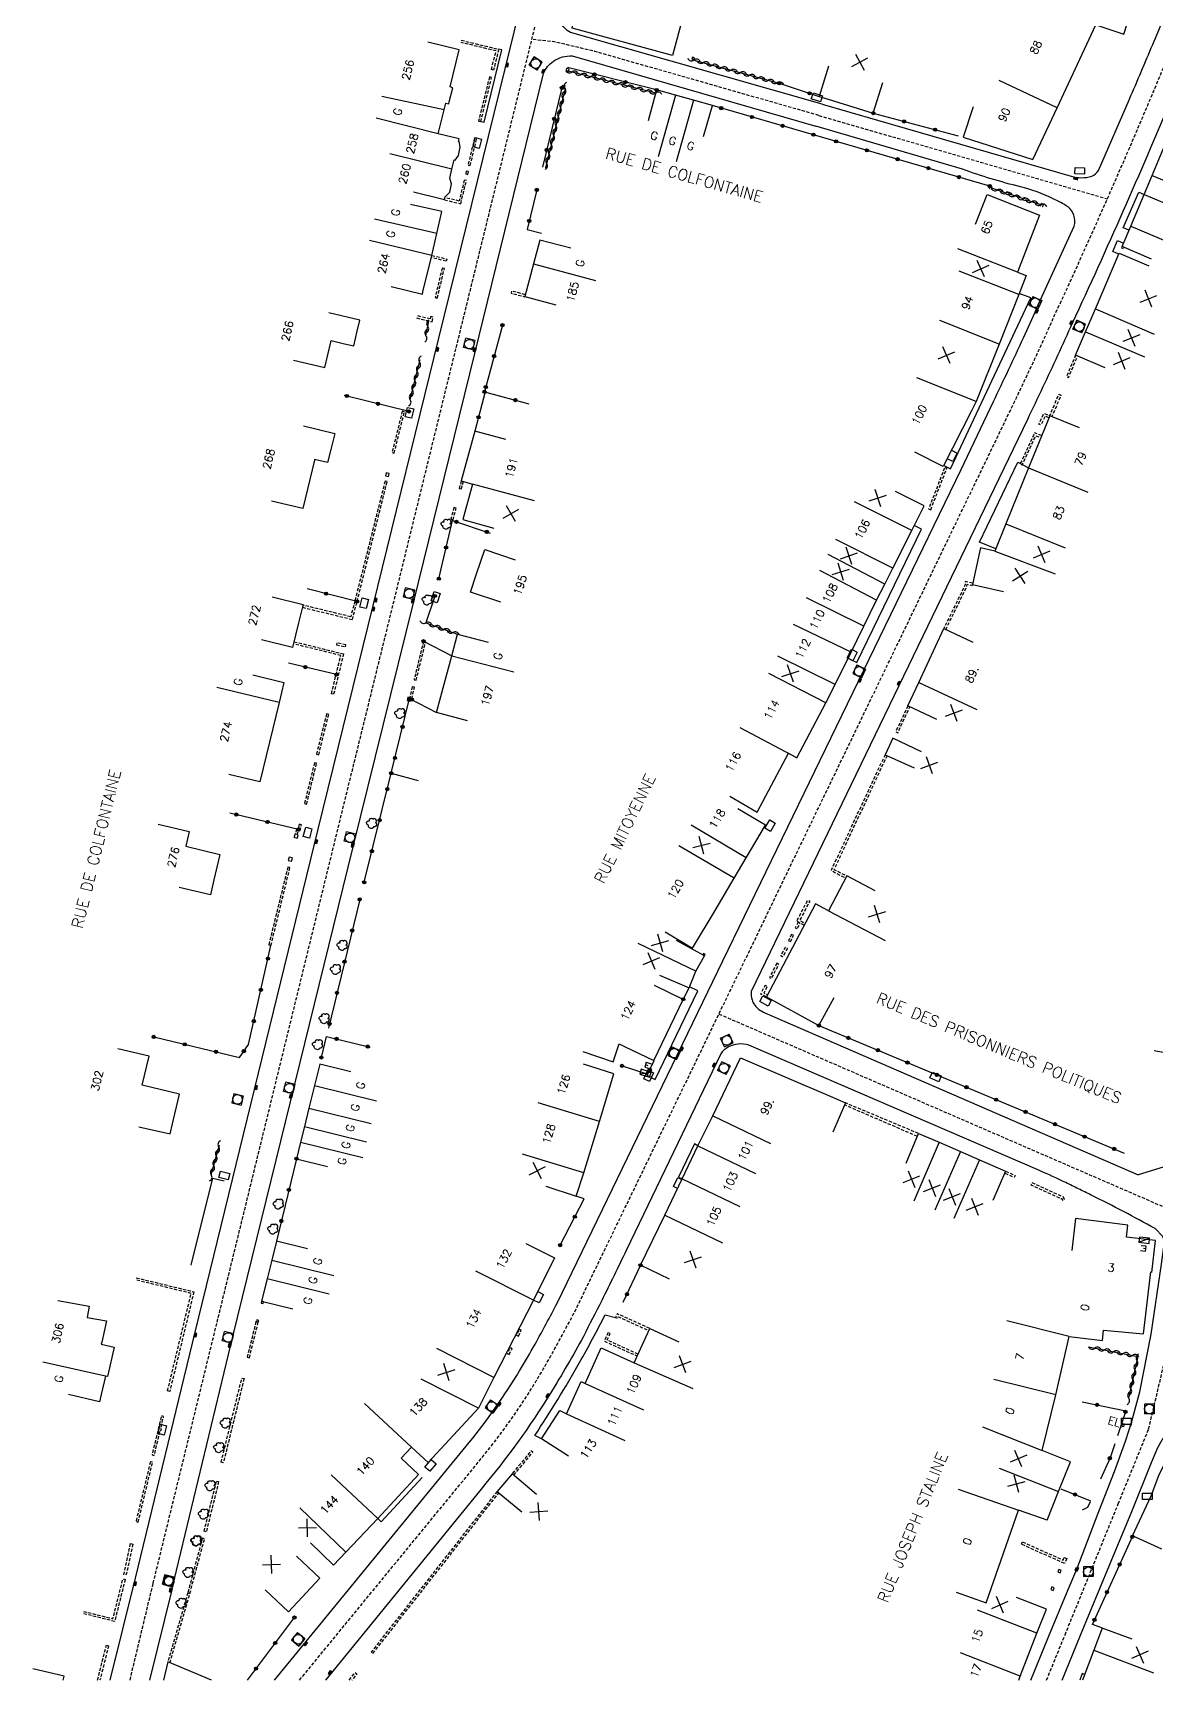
# Model space of a CAD drawing. Header units: millimetres. Extents: x 114000 to 119599, y 120000 to 124063.
# Drawn here: x 114082.9 to 114258.4, y 120000 to 120257.3 of the extents above; entities that cross this region are included whole.
import ezdxf
from ezdxf.enums import TextEntityAlignment as Align

# ---------------------------------------------------------------- set-up
doc = ezdxf.new("R2010")
doc.units = ezdxf.units.MM
doc.linetypes.add('DASHED', pattern=[0.75, 0.5, -0.25])
doc.layers.get('0').update_dxf_attribs({"linetype": 'CONTINUOUS'})
for name, color, linetype in [('W0001', 6, 'DASHED'), ('W0008', 7, 'CONTINUOUS'), ('W0100', 7, 'CONTINUOUS'), ('W0105', 7, 'CONTINUOUS'), ('W0112', 1, 'DASHED'), ('W0300', 7, 'CONTINUOUS'), ('W0310', 3, 'CONTINUOUS'), ('W0322', 7, 'CONTINUOUS'), ('W0330', 7, 'CONTINUOUS'), ('W0400', 7, 'CONTINUOUS'), ('W0420', 7, 'CONTINUOUS'), ('W0430', 7, 'CONTINUOUS'), ('W0984', 7, 'CONTINUOUS'), ('W0989', 7, 'CONTINUOUS'), ('W0991', 7, 'CONTINUOUS'), ('W1102', 7, 'CONTINUOUS'), ('W1471', 7, 'CONTINUOUS')]:
    doc.layers.add(name, color=color, linetype=linetype)
doc.styles.get("Standard").update_dxf_attribs({"font": 'romans.shx', "width": 0.85})

# ---------------------------------------------------------------- blocks, each defined once
blk = doc.blocks.new('t991o')
at = {"color": 0, "linetype": 'Continuous'}
for p, q in [((-1, 1), (1, -1)), ((-1, -1), (1, 1))]:
    blk.add_line(p, q, dxfattribs=at)
blk = doc.blocks.new('T400')
for p, q in [((-0.15, 0.3), (0.15, 0.3)), ((-0.15, -0.25), (-0.15, 0.3)), ((-0.15, 0.15), (0.15, 0.15)), ((-0.15, 0), (0.15, 0)), ((0.15, 0.3), (0.15, -0.25)), ((-0.15, -0.15), (0.15, -0.15)), ((-0.15, -0.25), (-0.15, -0.3)), ((-0.15, -0.3), (0.15, -0.3)), ((0.15, -0.3), (0.15, -0.25))]:
    blk.add_line(p, q)
blk = doc.blocks.new('T1471')
at = {"color": 0, "linetype": 'Continuous', "flags": 128}
blk.add_lwpolyline([(-0.75, -0.5), (-0.75, 0.5), (0.75, 0.5), (0.75, -0.5), (-0.75, -0.5)], dxfattribs=at)
blk = doc.blocks.new('T420')
for p, q in [((0.75, 0.75), (-0.75, 0.75)), ((-0.75, 0.75), (-0.75, -0.75)), ((0.75, 0.75), (0.75, -0.75)), ((0.75, -0.75), (-0.75, -0.75))]:
    blk.add_line(p, q)
blk.add_ellipse((0, 0), major_axis=(-0.53, 0.53), ratio=1, start_param=3.926991, end_param=10.210176)
blk = doc.blocks.new('t322o')
at = {"color": 0, "linetype": 'Continuous'}
for radius in [0.25, 0.15]:
    blk.add_circle((0, 0), radius, dxfattribs=at)
blk = doc.blocks.new('t310o')
at = {"color": 0, "linetype": 'Continuous'}
for centre, start, end in [((-0.5, 0.38), 216.8699, 323.1304), ((0.5, -0.37), 36.8699, 143.1303)]:
    blk.add_arc(centre, 0.625, start, end, dxfattribs=at)
blk = doc.blocks.new('T300')
for p, q in [((-0.8, 0.51), (-0.86, 0.34)), ((-0.86, 0.34), (-0.86, 0.17)), ((-0.86, 0.17), (-0.74, 0.06)), ((-0.69, 0.63), (-0.8, 0.51)), ((-0.8, -0.06), (-0.74, 0.06)), ((-0.74, 0.06), (-0.69, 0.11)), ((-0.57, 0.69), (-0.69, 0.63)), ((-0.46, 0.69), (-0.57, 0.69)), ((-0.29, 0.63), (-0.46, 0.69)), ((-0.29, 0.63), (-0.17, 0.74)), ((-0.23, 0.57), (-0.29, 0.63)), ((-0.17, 0.74), (-0.06, 0.8)), ((-0.06, 0.8), (0.06, 0.8)), ((0.06, 0.8), (0.23, 0.74)), ((0.23, 0.74), (0.34, 0.63)), ((0.34, 0.63), (0.4, 0.51)), ((0.46, 0.46), (0.34, 0.46)), ((0.4, 0.51), (0.4, 0.46)), ((0.57, 0.4), (0.46, 0.46)), ((0.57, 0.4), (0.69, 0.29)), ((0.69, 0.29), (0.74, 0.17)), ((0.74, 0.06), (0.69, -0.17)), ((0.74, 0.17), (0.74, 0.06)), ((-0.8, -0.17), (-0.8, -0.06)), ((-0.8, -0.23), (-0.8, -0.17)), ((-0.74, -0.34), (-0.8, -0.23)), ((-0.69, -0.4), (-0.74, -0.34)), ((-0.51, -0.46), (-0.69, -0.4)), ((-0.4, -0.46), (-0.51, -0.46)), ((-0.4, -0.46), (-0.34, -0.46)), ((-0.34, -0.46), (-0.34, -0.4)), ((-0.34, -0.51), (-0.34, -0.46)), ((-0.29, -0.63), (-0.34, -0.51)), ((-0.17, -0.74), (-0.29, -0.63)), ((-0.06, -0.8), (-0.17, -0.74)), ((0.06, -0.8), (-0.06, -0.8)), ((0.17, -0.74), (0.06, -0.8)), ((0.23, -0.69), (0.17, -0.74)), ((0.29, -0.46), (0.23, -0.46)), ((0.29, -0.63), (0.23, -0.69)), ((0.46, -0.4), (0.29, -0.46)), ((0.34, -0.51), (0.29, -0.63)), ((0.34, -0.51), (0.34, -0.46)), ((0.57, -0.34), (0.46, -0.4)), ((0.63, -0.29), (0.57, -0.34)), ((0.69, -0.17), (0.63, -0.29))]:
    blk.add_line(p, q)
blk = doc.blocks.new('T430')
at = {"flags": 128}
for points in [[(0.8, 0.8), (-0.8, 0.8)], [(-0.8, 0.8), (-0.8, 0)], [(0.8, 0.8), (-0.8, 0)], [(-0.8, 0), (0.8, 0)], [(-0.4, 2.1), (0.4, 2.1)], [(-0.4, 2.1), (-0.4, 1.3)], [(-0.4, 1.7), (0, 1.7)], [(-0.4, 1.3), (0.4, 1.3)], [(0.8, 0), (0.8, 0.8)]]:
    blk.add_lwpolyline(points, dxfattribs=at)
blk = doc.blocks.new('t330o')
at = {"color": 0, "linetype": 'Continuous'}
for p, q in [((0.25, -0.25), (-0.25, 0.25)), ((-0.25, -0.25), (0.25, 0.25)), ((-0.25, 0.25), (-0.25, -0.25)), ((0.25, 0.25), (-0.25, 0.25)), ((0.25, -0.25), (0.25, 0.25)), ((-0.25, -0.25), (0.25, -0.25)), ((-0.25, -0.25), (-0.25, -0.25))]:
    blk.add_line(p, q, dxfattribs=at)

msp = doc.modelspace()

# ---------------------------------------------------------------- linework, layer by layer
at = {"layer": 'W0001', "flags": 128}
for points in [[(114101.74, 120015.13), (114111.17, 120053.63), (114130.42, 120132.21), (114139.01, 120167.13), (114149.27, 120208.87), (114159.6, 120250.94), (114171.74, 120300.43), (114182.41, 120343.81), (114192.25, 120383.05), (114201.18, 120417.26), (114224.12, 120503.61), (114225.71, 120509.69, 0.042607), (114229.08, 120529.3, 0.02947), (114229.68, 120552.16), (114229.37, 120570.04)], [(114124.61, 120000), (114153.49, 120035.19, 0.032311), (114161.59, 120046.71, 0.011331), (114164.06, 120050.99, 0.003417), (114167.59, 120057.5), (114193.07, 120110.09), (114235.62, 120198.21, 0.002687), (114237.99, 120203.16, 0.005396), (114242.59, 120213.17, 0.009452), (114258.07, 120248.19, 0.005968), (114269.54, 120276.43, 0.003915), (114276.69, 120295.1), (114297.83, 120351.27)]]:
    msp.add_lwpolyline(points, format="xyb", dxfattribs=at)
for points in [[(114205.75, 120244.37), (114170.74, 120254.37), (114164.38, 120255.88), (114160.9, 120256.23)], [(114190.14, 120104.03), (114262.86, 120072.51)], [(114098.11, 120000), (114101.74, 120015.13)]]:
    msp.add_lwpolyline(points, dxfattribs=at)
at = {"layer": 'W0001'}
for points in [[(114205.75, 120244.37), (114250.83, 120231.36)], [(114241.33, 120000), (114244.21, 120007.06), (114252.54, 120027.55), (114257.28, 120039.2), (114260.52, 120052.93)]]:
    msp.add_lwpolyline(points, dxfattribs=at)
at = {"layer": 'W0008', "flags": 128}
for points in [[(114098.95, 120015.92), (114108.28, 120054.34), (114127.53, 120132.92), (114136.12, 120167.84), (114146.39, 120209.58), (114156.71, 120251.65), (114168.85, 120301.13), (114179.53, 120344.52), (114189.38, 120383.79), (114198.31, 120418.01), (114222.73, 120510, 0.019963), (114224.51, 120518.96, 0.024391), (114225.7, 120530.04, 0.00887), (114226.07, 120539.11), (114225.6, 120570.47)], [(114206.24, 120246.11), (114166.93, 120257.34, -0.179553), (114165.36, 120259.03, -0.174412), (114165.25, 120261.27), (114174.39, 120298.38), (114184.07, 120337.97), (114194.55, 120379.79), (114203.9, 120415.71), (114214.88, 120456.83), (114229.49, 120511.65, 0.024806), (114231.69, 120521.64, 0.015926), (114232.96, 120530.98, 0.022128), (114233.73, 120544.05), (114233.39, 120569.38)], [(114300.71, 120350.38), (114279.51, 120294.04, -0.003915), (114272.34, 120275.33, -0.005968), (114260.85, 120247.02, -0.009447), (114245.34, 120211.92, -0.005385), (114240.71, 120201.87, -0.002685), (114238.33, 120196.9), (114195.19, 120107.56, 0.115827), (114195.31, 120106.23, 0.160032), (114196.39, 120104.75, 0.039205), (114197.31, 120104.2), (114255.66, 120078.92)], [(114104.69, 120014.3), (114114.19, 120053.65), (114132.93, 120129.91), (114142.4, 120168.24), (114151.98, 120207.21), (114162.71, 120250.95, -0.137464), (114164.26, 120252.85, -0.172838), (114167.21, 120253.66), (114205.28, 120242.7)], [(114120.68, 120000), (114151.13, 120037.11, 0.032276), (114158.99, 120048.29, 0.011331), (114161.4, 120052.45, 0.00339), (114164.88, 120058.88), (114190.74, 120112.31), (114227.96, 120189.05), (114233.04, 120199.71, 0.004629), (114237.7, 120209.63, 0.002123), (114239.78, 120214.2), (114245.65, 120227.06, 0.15), (114245.57, 120228.81, 0.133977), (114244.68, 120230.11, 0.024603), (114242.36, 120231.36, 0.051097), (114237.23, 120233.22, -0.025688), (114228.2, 120235.97), (114205.28, 120242.7)], [(114258.29, 120070.52, 0.010479), (114248.31, 120075.74, 0.002082), (114246.31, 120076.73, 0.00437), (114244.34, 120077.69, 0.009098), (114240.2, 120079.58), (114194.82, 120099.16, 0.104207), (114193.14, 120099.34, 0.097836), (114191.62, 120098.88, 0.118487), (114190.41, 120097.81), (114175.64, 120067.1, -0.004834), (114171.81, 120059.28, -0.0035), (114168.95, 120053.67, -0.012946), (114163.81, 120044.79, -0.035919), (114152.99, 120029.84), (114128.65, 120000)], [(114162.41, 120037.66), (114161.36, 120038.18, 0.017582), (114168.34, 120049.58, 0.011163), (114172.35, 120057.06), (114173.97, 120056.63)]]:
    msp.add_lwpolyline(points, format="xyb", dxfattribs=at)
at = {"layer": 'W0008'}
msp.add_lwpolyline([(114245.18, 120234.89, 0.158015), (114248.38, 120234.9, 0.20159), (114249.42, 120235.79), (114254.29, 120246.94, 0.00299), (114257.91, 120255.46, 0.0028), (114261.21, 120263.47, 0.001686), (114267.19, 120278.6, 0.000753), (114269.83, 120285.37), (114294.98, 120352.16)], format="xyb", dxfattribs=at)
at = {"layer": 'W0008', "flags": 128}
for points in [[(114152.92, 120243.41), (114153.45, 120243.32), (114156.21, 120254.63), (114155.73, 120254.71)], [(114254.23, 120226.44), (114253.31, 120226.84), (114255.72, 120232.4), (114256.6, 120232.04)], [(114252.63, 120222.73), (114251.68, 120223.14), (114252.42, 120224.82), (114253.35, 120224.42)], [(114225.27, 120189.7), (114226.34, 120189.16), (114238.85, 120215.89), (114237.07, 120216.58)], [(114233.38, 120176.71), (114230.84, 120177.75), (114236.83, 120190.23), (114238.5, 120189.33)], [(114210.31, 120159.59), (114211.68, 120158.91), (114221.76, 120179.78), (114220.66, 120180.33)], [(114179.95, 120096.73), (114178.86, 120094.46), (114180.19, 120093.82), (114186.83, 120107.64), (114185.52, 120108.28)], [(114186.84, 120083.45), (114186.3, 120083.73), (114183.83, 120078.56), (114184.37, 120078.3)], [(114107.66, 120064.78), (114111.07, 120078.38), (114112.81, 120077.97)], [(114183.65, 120076.77), (114183.02, 120077.08), (114183.7, 120078.48), (114184.32, 120078.18)], [(114143.78, 120031.62), (114137.36, 120024.7), (114136.81, 120025.21)], [(114095.03, 120000), (114098.95, 120015.92)]]:
    msp.add_lwpolyline(points, dxfattribs=at)
at = {"layer": 'W0008'}
for points in [[(114206.24, 120246.11), (114245.18, 120234.89)], [(114271.99, 120109.03), (114268.37, 120093.76), (114267.9, 120091.85), (114266.82, 120087.92), (114265.25, 120084.57), (114264.26, 120083.14), (114261.58, 120080.71), (114255.66, 120078.92)], [(114238.85, 120000), (114241.63, 120006.76), (114244.69, 120014.13), (114246.05, 120017.32), (114249.38, 120026.06), (114251.93, 120032.56), (114253.65, 120037.31), (114254.58, 120040.25), (114254.45, 120039.66), (114255.89, 120045.04), (114257.67, 120054.05), (114259.31, 120064.95), (114259.68, 120068.06), (114259.66, 120068.86), (114259.5, 120069.28), (114258.29, 120070.52)], [(114243.76, 120000), (114246.65, 120007.02), (114251.16, 120017.97), (114254.64, 120026.34), (114257.74, 120033.96), (114258.73, 120036.32), (114259.41, 120037.51), (114259.99, 120038.24), (114260.67, 120038.62), (114261.74, 120038.7), (114263.18, 120038.32), (114291.13, 120028.67), (114306.96, 120023.27), (114328.18, 120015.95), (114337.19, 120012.87)], [(114104.69, 120014.3), (114101.18, 120000)]]:
    msp.add_lwpolyline(points, dxfattribs=at)
at = {"layer": 'W0100'}
for p, q in [((114253.14, 120039.66), (114253.25, 120040.07)), ((114253.25, 120040.07), (114253.5, 120040)), ((114241.44, 120024.98), (114243.21, 120029.43)), ((114231.9, 120012.07), (114236.93, 120026.54)), ((114241.44, 120024.98), (114236.93, 120026.54)), ((114227.18, 120013.71), (114231.9, 120012.07))]:
    msp.add_line(p, q, dxfattribs=at)
at = {"layer": 'W0100', "flags": 128}
for points in [[(114229.85, 120245.73), (114228.31, 120240.97), (114239.16, 120237.47), (114242.97, 120245.56), (114249.05, 120258.52), (114253.39, 120257.09), (114254.91, 120261.76), (114256.51, 120266.21), (114258.04, 120265.59), (114259.23, 120268.29), (114261.16, 120272.97), (114262.58, 120276.52), (114264.76, 120282.02), (114259.46, 120283.63)], [(114184.2, 120258.58), (114182.88, 120253.75), (114167.18, 120258.01), (114168.41, 120262.96), (114169.31, 120266.57), (114174.16, 120265.36)], [(114142.42, 120232.43), (114147.27, 120231.24), (114147.36, 120231.72), (114147.41, 120231.71), (114148.08, 120232.4), (114148.35, 120233.67), (114148.3, 120233.86), (114148.11, 120234.58), (114148.07, 120234.6), (114148.41, 120235.98), (114148.74, 120237.42), (114148.92, 120237.38), (114149.44, 120238.13), (114149.72, 120239.4), (114149.55, 120240.29), (114149.44, 120240.32), (114149.53, 120240.73), (114146.28, 120241.49), (114147.22, 120245.25), (114147.44, 120246.29), (114147.91, 120246.19), (114147.98, 120246.48), (114148.54, 120248.71), (114148.12, 120248.82), (114149.52, 120254.63), (114144.66, 120255.8)], [(114207.27, 120252.09), (114205.82, 120247.32), (114206.52, 120247.1)], [(114206.52, 120247.1), (114214.25, 120244.73), (114215.72, 120249.51)], [(114187.74, 120241.11), (114189.11, 120245.92), (114186.16, 120246.76), (114183.35, 120247.55), (114180.38, 120248.35), (114179.07, 120243.53)], [(114257.71, 120221.92), (114253.13, 120223.91), (114254.51, 120227.09), (114256.58, 120232.01), (114257.82, 120234.99), (114259.11, 120238.12), (114260.52, 120241.47), (114261.53, 120243.9), (114262.58, 120246.43), (114267.19, 120244.52)], [(114230.22, 120227.38), (114232.05, 120232.03), (114240.24, 120228.82), (114236.77, 120219.92), (114238.15, 120219.38), (114237, 120216.41), (114233.94, 120208.67), (114230.32, 120199.67), (114229.6, 120198.25), (114225.19, 120189.54), (114220.73, 120191.8)], [(114138.94, 120217.65), (114143.8, 120216.48), (114143.88, 120216.85), (114145.25, 120222.52), (114146.06, 120225.96), (114146.83, 120229.35), (114141.95, 120230.46)], [(114166.98, 120223.65), (114162.14, 120224.91), (114161.18, 120221.2), (114159.82, 120216.1), (114164.65, 120214.8)], [(114250.46, 120204.98), (114245.86, 120206.95), (114247.42, 120210.59), (114248.95, 120214.16), (114252.69, 120222.87), (114257.29, 120220.9)], [(114123.68, 120206.15), (114128.55, 120205.01), (114129.48, 120208.95), (114129.5, 120209.07), (114129.54, 120209.21), (114131.64, 120208.71), (114131.65, 120208.71), (114133.08, 120208.37), (114133.63, 120210.7), (114134.03, 120212.38), (114129.16, 120213.53)], [(114246.46, 120195.58), (114241.83, 120197.48), (114238.49, 120189.31), (114234.97, 120180.61), (114233.22, 120176.31), (114231.01, 120176.85), (114230.86, 120176.15), (114229.73, 120171.12), (114234.61, 120170.03)], [(114125.24, 120195.89), (114130.1, 120194.71), (114129.48, 120192.22), (114128.98, 120190.18), (114126.96, 120190.65), (114126.93, 120190.55), (114125.1, 120182.97), (114120.24, 120184.15)], [(114156.82, 120193.76), (114152, 120195.08), (114149.87, 120187.29), (114151.64, 120186.81), (114150.12, 120181.25), (114154.95, 120179.93)], [(114191.83, 120138.07), (114196.1, 120135.54), (114200.99, 120144.76), (114202.3, 120144.06), (114206.85, 120152.62), (114208.27, 120155.47), (114210.78, 120160.53), (114212.75, 120164.6), (114214.75, 120168.65), (114216.08, 120171.18), (114217.33, 120173.67), (114220.26, 120179.54), (114222.2, 120183.41), (114217.73, 120185.65)], [(114156.07, 120168.36), (114151.32, 120169.93), (114152.27, 120172.78), (114153.53, 120176.57), (114158.27, 120174.99)], [(114120.32, 120169.21), (114125.17, 120167.98), (114125.08, 120167.65), (114124.46, 120165.11), (114123.52, 120161.29), (114118.67, 120162.48)], [(114224.19, 120150.05), (114219.65, 120152.16), (114221.35, 120155.8), (114225.25, 120164.22), (114229.79, 120162.12)], [(114150.82, 120149.8), (114145.99, 120151.1), (114148.39, 120159.97), (114149.26, 120163.37), (114154.1, 120162.13)], [(114117.31, 120157), (114122.17, 120155.83), (114121.41, 120152.7), (114118.42, 120140.28), (114113.56, 120141.45)], [(114221.81, 120144.99), (114217.28, 120147.09), (114216.09, 120144.53), (114220.64, 120142.47)], [(114181.72, 120116.86), (114186.02, 120114.31), (114189.52, 120120.2), (114192.49, 120125.23), (114194.39, 120128.43), (114197.39, 120133.53), (114193.08, 120136.07)], [(114102.49, 120133.67), (114107.35, 120132.51), (114106.81, 120130.23), (114112.17, 120128.93), (114111.23, 120124.99), (114110.67, 120122.62), (114105.8, 120123.77)], [(114214.53, 120123.27), (114210.11, 120125.6), (114207.25, 120120.17), (114205.23, 120121.23), (114197.57, 120106.7), (114205.74, 120102.22), (114208.15, 120106.61)], [(114180.85, 120110.08), (114185.46, 120108.14), (114186.53, 120110.7), (114187.86, 120113.13), (114183.48, 120115.53)], [(114168.89, 120098.19), (114173.61, 120096.56), (114174.57, 120099.35), (114175.46, 120098.92), (114179.97, 120096.77), (114184.57, 120106.32), (114180.07, 120108.49)], [(114099.49, 120086.43), (114104.36, 120085.29), (114105.1, 120088.43), (114105.84, 120091.51), (114100.01, 120092.9), (114101.09, 120097.43), (114096.23, 120098.6)], [(114182.4, 120062.61), (114177.89, 120064.78), (114181.66, 120072.61), (114184.38, 120078.3), (114186.84, 120083.45), (114189.18, 120088.15), (114193.52, 120097.17), (114207.53, 120091.18), (114209.91, 120090.14), (114207.92, 120085.56)], [(114132.63, 120095.02), (114127.77, 120096.22), (114126.94, 120092.86), (114126.06, 120089.33), (114125.36, 120086.45), (114124.76, 120084), (114124.12, 120081.43), (114128.98, 120080.23)], [(114163.06, 120077.15), (114167.81, 120075.59), (114169.01, 120079.23), (114171.47, 120087.25), (114173.73, 120094.71), (114168.95, 120096.17)], [(114219.38, 120080.75), (114221.33, 120085.36), (114224.57, 120083.99), (114227.86, 120082.56), (114230.87, 120081.23), (114234.93, 120079.46), (114232.93, 120074.88)], [(114257.77, 120063.68), (114258.33, 120068.65), (114253.82, 120069.15), (114254.03, 120071.05), (114245.86, 120072.07), (114245.25, 120067.1)], [(114125.85, 120067.37), (114121, 120068.57), (114120.26, 120065.58), (114119.54, 120062.67), (114118.68, 120059.16), (114123.53, 120057.96)], [(114159.96, 120068.17), (114164.43, 120065.93), (114161.15, 120059.35), (114154.98, 120047.23), (114152.55, 120042.45), (114144.68, 120033.99), (114142.1, 120036.4), (114140.47, 120034.65), (114143.21, 120032.09), (114136.81, 120025.21), (114131.86, 120019.95), (114129.93, 120017.95), (114126.32, 120021.41)], [(114086.83, 120059.27), (114091.75, 120058.38), (114091.43, 120056.64), (114094.44, 120056.09), (114093.71, 120052.8), (114093.63, 120052.45), (114095.65, 120052), (114094.66, 120047.62), (114094.62, 120047.41), (114094.28, 120047.49), (114093.6, 120044.58), (114093.34, 120043.48), (114088.48, 120044.62)], [(114166.61, 120034.95), (114162.41, 120037.66), (114165.25, 120042.08), (114166.34, 120041.57), (114168.61, 120046.63), (114169.23, 120046.34), (114171.74, 120051.88), (114176.87, 120049.54), (114177.61, 120051.17), (114179.32, 120054.92), (114183.87, 120052.84)], [(114161.64, 120029), (114157.82, 120032.23), (114155.49, 120029.47), (114159.31, 120026.25)], [(114124.13, 120019.33), (114127.78, 120015.91), (114122.88, 120010.66), (114119.23, 120014.08)], [(114087.67, 120000), (114087.81, 120000.62), (114082.94, 120001.74)], [(114110.86, 120000), (114104.01, 120002.83), (114103.35, 120000)]]:
    msp.add_lwpolyline(points, dxfattribs=at)
at = {"layer": 'W0100'}
for points in [[(114243.21, 120029.43), (114245.05, 120034.08), (114240.62, 120035.84), (114242.78, 120044.55), (114244.84, 120053.68), (114250.07, 120053.02), (114250.23, 120054.65), (114256.48, 120054.08), (114257.63, 120063.75)], [(114253.14, 120039.66), (114253.38, 120039.59), (114253.5, 120040)], [(114259.32, 120020.43), (114254.78, 120022.52), (114257.65, 120028.75), (114258.89, 120031.94), (114261.79, 120037.91), (114267.97, 120034.95), (114275.17, 120031.49), (114282.73, 120027.82), (114285.57, 120026.46), (114283.41, 120021.95)], [(114236.97, 120000), (114237.2, 120000.59), (114239.82, 120007.3), (114241.3, 120011.06), (114236.65, 120012.89)], [(114254.68, 120006.37), (114250, 120008.12), (114248.7, 120004.66), (114246.93, 120000)]]:
    msp.add_lwpolyline(points, dxfattribs=at)
at = {"layer": 'W0105'}
for p, q in [((114246.9, 120001), (114246.52, 120000)), ((114247.26, 120000.87), (114246.9, 120001))]:
    msp.add_line(p, q, dxfattribs=at)
msp.add_lwpolyline([(114246.93, 120026.6), (114247.78, 120027), (114248.18, 120027.88)], dxfattribs=at)
at = {"layer": 'W0112'}
for p, q in [((114244.12, 120018.21), (114237.41, 120021.21)), ((114243.62, 120017.14), (114243.25, 120017.29)), ((114243.46, 120016.77), (114243.62, 120017.14)), ((114244.47, 120018.97), (114244.12, 120018.21)), ((114242.5, 120014.39), (114242.13, 120014.55)), ((114242.35, 120014.01), (114242.5, 120014.39))]:
    msp.add_line(p, q, dxfattribs=at)
for points in [[(114149.88, 120256.12), (114155.73, 120254.71), (114154.91, 120251.46), (114154.57, 120251.54), (114155.31, 120254.45), (114149.79, 120255.78)], [(114147.26, 120231.19), (114149.79, 120230.58), (114150.68, 120234.2), (114150.34, 120234.28), (114149.54, 120231), (114147.34, 120231.53)], [(114145.25, 120222.52), (114147.6, 120221.95), (114147.52, 120221.61), (114145.17, 120222.18)], [(114142.89, 120212.75), (114145.3, 120212.16), (114145.46, 120212.89), (114145.12, 120212.97), (114145.03, 120212.59), (114142.97, 120213.09)], [(114125.06, 120167.55), (114132.86, 120165.65), (114133.59, 120168.46), (114138.3, 120187.19), (114137.96, 120187.27), (114133.25, 120168.55), (114132.6, 120166.07), (114125.14, 120167.89)], [(114149.87, 120187.29), (114149.55, 120186.12), (114149.89, 120186.03), (114150.21, 120187.2)], [(114123.74, 120162.18), (114131.47, 120160.28), (114129.93, 120153.96), (114129.59, 120154.05), (114131.05, 120160.02), (114123.66, 120161.84)], [(114124.27, 120132.06), (114124.45, 120132.87), (114124.11, 120132.94), (114123.93, 120132.14)], [(114124.41, 120132.72), (114124.66, 120132.66), (114124.89, 120133.58), (114124.55, 120133.66), (114124.35, 120132.89)], [(114099.09, 120062.83), (114108.09, 120060.65), (114104.32, 120045.08), (114103.98, 120045.17), (114107.67, 120060.39), (114099.01, 120062.49)], [(114117.88, 120055.96), (114117.79, 120055.98), (114116.42, 120050.41), (114116.76, 120050.33), (114118.13, 120055.89)], [(114097.14, 120016.43), (114098.19, 120021.33), (114098.53, 120021.25), (114097.48, 120016.34)], [(114237.41, 120021.21), (114237.58, 120021.58), (114243.92, 120018.74)], [(114243.25, 120017.29), (114243.09, 120016.92), (114243.46, 120016.77)], [(114243.92, 120018.74), (114244.1, 120019.14), (114244.47, 120018.97)], [(114242.13, 120014.55), (114241.98, 120014.17), (114242.35, 120014.01)], [(114094.42, 120005.45), (114094.76, 120005.36), (114093.41, 120000)]]:
    msp.add_lwpolyline(points, dxfattribs=at)
for points in [[(114166.31, 120251.69), (114166.2, 120251.3), (114166.6, 120251.19), (114166.71, 120251.59)], [(114185.9, 120253.12), (114186.23, 120253.03), (114186.33, 120253.36), (114185.99, 120253.46)], [(114152.92, 120243.41), (114154.62, 120250.3), (114154.28, 120250.38), (114152.58, 120243.49)], [(114165.7, 120249.07), (114165.6, 120248.68), (114165.99, 120248.58), (114166.09, 120248.98)], [(114151.27, 120236.55), (114152.29, 120240.79), (114151.95, 120240.88), (114150.93, 120236.63)], [(114150.9, 120235.16), (114151, 120235.6), (114150.66, 120235.67), (114150.56, 120235.23)], [(114146.13, 120215.85), (114147.23, 120220.45), (114146.89, 120220.53), (114145.79, 120215.93)], [(114139.39, 120191.63), (114141, 120198.1), (114140.66, 120198.18), (114139.05, 120191.71)], [(114138.5, 120187.96), (114138.61, 120188.45), (114138.12, 120188.55), (114138.01, 120188.06)], [(114148.73, 120183.13), (114148.24, 120181.31), (114148.58, 120181.22), (114149.07, 120183.03)], [(114131.84, 120161.71), (114130.45, 120162.01), (114130.38, 120161.7), (114131.77, 120161.39)], [(114143.97, 120162.25), (114142.49, 120156.23), (114142.82, 120156.15), (114144.31, 120162.17)], [(114142.21, 120155.15), (114141.79, 120153.33), (114142.13, 120153.26), (114142.55, 120155.07)], [(114127.59, 120144.51), (114129.16, 120150.81), (114128.82, 120150.9), (114127.25, 120144.6)], [(114125.71, 120136.82), (114127.27, 120143.19), (114126.93, 120143.27), (114125.37, 120136.91)], [(114124.26, 120131.5), (114124.38, 120132.03), (114123.85, 120132.16), (114123.73, 120131.63)], [(114123.36, 120127.89), (114123.49, 120128.42), (114122.96, 120128.54), (114122.84, 120128.01)], [(114120.13, 120114.73), (114123.11, 120126.91), (114122.77, 120126.99), (114119.79, 120114.82)], [(114187.86, 120113.13), (114187.97, 120113.36), (114187.73, 120113.46), (114187.64, 120113.25)], [(114118.68, 120059.16), (114118.61, 120058.87), (114118.9, 120058.8), (114118.97, 120059.09)], [(114117.94, 120056.24), (114117.88, 120055.96), (114118.16, 120055.88), (114118.23, 120056.17)], [(114112.69, 120033.93), (114112.35, 120034.02), (114115.59, 120047.16), (114115.93, 120047.08)], [(114099.05, 120024.74), (114099.39, 120024.65), (114101.63, 120034.01), (114101.29, 120034.09)], [(114110.03, 120023.15), (114109.69, 120023.23), (114111.62, 120031.08), (114111.96, 120031)], [(114109.41, 120022.15), (114107.13, 120013.61), (114107.46, 120013.51), (114109.75, 120022.05)]]:
    msp.add_lwpolyline(points, close=True, dxfattribs=at)
at = {"layer": 'W0112', "flags": 128}
for points in [[(114232.71, 120232.82), (114232.83, 120233.19), (114232.47, 120233.31), (114232.34, 120232.94)], [(114235.46, 120232.35), (114235.09, 120232.45), (114235, 120232.08), (114235.37, 120231.98)], [(114238.16, 120231.46), (114237.79, 120231.56), (114237.69, 120231.18), (114238.06, 120231.09)], [(114240.74, 120230.14), (114240.87, 120230.51), (114240.5, 120230.64), (114240.37, 120230.27)], [(114223.22, 120182.79), (114225.76, 120189.3), (114225.43, 120189.43), (114222.9, 120182.91)], [(114201.49, 120116.49), (114201, 120115.45), (114201.31, 120115.3), (114201.8, 120116.34)], [(114200.83, 120114.31), (114200.09, 120112.96), (114199.78, 120113.12), (114200.53, 120114.47)], [(114199.19, 120111.95), (114198.03, 120109.75), (114198.34, 120109.58), (114199.5, 120111.78)], [(114244.14, 120075.09), (114243.9, 120075.47), (114239.03, 120077.66), (114238.89, 120077.34), (114243.66, 120075.19), (114243.85, 120074.9)], [(114158.8, 120053.73), (114159.23, 120054.61), (114158.92, 120054.77), (114158.48, 120053.89)], [(114157.36, 120050.87), (114157.8, 120051.74), (114157.49, 120051.9), (114157.04, 120051.03)], [(114102.84, 120039.01), (114102.95, 120038.98), (114103.01, 120039.26), (114102.91, 120039.28), (114103.37, 120041.19), (114103.03, 120041.27), (114101.55, 120035.18), (114101.89, 120035.09)], [(114097.35, 120015.73), (114095.7, 120009.16), (114090.85, 120010.37), (114090.94, 120010.71), (114095.45, 120009.58), (114097.01, 120015.81)]]:
    msp.add_lwpolyline(points, close=True, dxfattribs=at)
for points in [[(114253.13, 120223.91), (114253.04, 120223.7), (114253.36, 120223.56), (114253.45, 120223.77)], [(114159.89, 120216.38), (114157.74, 120216.96), (114157.65, 120216.62), (114159.8, 120216.05), (114159.82, 120216.1)], [(114245.86, 120206.95), (114244.45, 120203.6), (114244.77, 120203.47), (114246.18, 120206.81)], [(114241.7, 120197.15), (114241.1, 120197.41), (114240.45, 120196.01), (114240.14, 120196.16), (114240.93, 120197.86), (114241.83, 120197.48), (114243.25, 120200.83), (114243.58, 120200.69), (114242.16, 120197.34)], [(114240.56, 120194.37), (114239.46, 120194.82), (114237.2, 120189.94), (114237.52, 120189.79), (114239.63, 120194.37), (114240.43, 120194.04)], [(114229.77, 120171.31), (114228.62, 120171.56), (114228.55, 120170.94), (114225.25, 120164.22)], [(114225.57, 120164.07), (114228.89, 120170.84), (114228.92, 120171.14), (114229.7, 120170.96), (114229.73, 120171.12)], [(114219.65, 120152.16), (114217.75, 120148.1), (114218.07, 120147.95), (114219.97, 120152.01)], [(114216.09, 120144.53), (114207.65, 120126.45), (114209.93, 120125.27)], [(114216.4, 120144.39), (114208.11, 120126.6), (114210.11, 120125.6)], [(114203.46, 120117.88), (114202.28, 120118.5), (114204.02, 120121.83), (114204.33, 120121.67), (114202.75, 120118.65), (114203.62, 120118.19)], [(114202.51, 120118.38), (114202.06, 120117.48), (114202.37, 120117.32), (114202.82, 120118.22)], [(114197.57, 120106.7), (114196.66, 120107.15), (114197.37, 120108.51), (114197.68, 120108.35), (114197.14, 120107.3), (114197.74, 120107.01)], [(114221.14, 120084.91), (114209.77, 120089.82)], [(114221.33, 120085.36), (114209.91, 120090.14)], [(114234.93, 120079.46), (114236.42, 120078.81), (114236.28, 120078.49), (114234.79, 120079.14)], [(114179.32, 120054.92), (114174.24, 120057.2), (114173.97, 120056.63), (114174.29, 120056.48), (114174.41, 120056.74), (114179.18, 120054.6)], [(114177.48, 120050.89), (114172.67, 120053.12), (114173.13, 120054.12), (114172.81, 120054.27), (114172.2, 120052.94), (114177.36, 120050.62)], [(114158.09, 120032.01), (114161.04, 120035.57), (114160.77, 120035.79), (114157.82, 120032.23)], [(114155.49, 120029.47), (114135.8, 120004.38), (114136.07, 120004.16), (114155.76, 120029.25)], [(114107.13, 120013.61), (114104.01, 120002.83)], [(114104.33, 120002.7), (114107.46, 120013.51)], [(114093.05, 120000), (114094.42, 120005.45)], [(114132.35, 120000), (114133.26, 120001.17), (114133.54, 120000.95), (114132.79, 120000)]]:
    msp.add_lwpolyline(points, dxfattribs=at)
at = {"layer": 'W0310', "flags": 128}
for points in [[(114180.26, 120247.87), (114166.35, 120251.35)], [(114186.23, 120253.03), (114199.56, 120249.39)], [(114166.09, 120248.56), (114163.04, 120236.2)], [(114144.35, 120209.96), (114144.78, 120212.22)], [(114141.89, 120200), (114143.47, 120206.19)], [(114144.36, 120165.12), (114149.26, 120163.37)], [(114110.8, 120078.92), (114112.08, 120083.57)]]:
    msp.add_lwpolyline(points, dxfattribs=at)
at = {"layer": 'W0310'}
for points in [[(114235.04, 120232.24), (114232.77, 120233)], [(114237.73, 120231.33), (114235.4, 120232.11)], [(114240.43, 120230.42), (114238.09, 120231.21)], [(114247.89, 120052.02), (114255.59, 120050.54), (114254.14, 120044.03)]]:
    msp.add_lwpolyline(points, dxfattribs=at)
at = {"layer": 'W0322'}
msp.add_line((114243.57, 120029.89), (114248.21, 120027.97), dxfattribs=at)
at = {"layer": 'W0322', "flags": 128}
for points in [[(114180.38, 120248.35), (114166.47, 120251.84)], [(114165.6, 120248.68), (114162.55, 120236.32)], [(114199.56, 120249.39), (114205.82, 120247.32)], [(114204.9, 120241.37), (114189.11, 120245.92)], [(114214.25, 120244.73), (114227.53, 120241.18)], [(114161.67, 120232.75), (114160.17, 120226.55), (114162.42, 120225.97)], [(114156.3, 120211.62), (114153.5, 120201.22), (114153.63, 120201.19), (114152, 120195.08)], [(114141.71, 120198.13), (114131.58, 120200.65)], [(114153.5, 120201.22), (114160.42, 120199.34)], [(114146.37, 120172.02), (114148.49, 120181.11), (114154.38, 120179.15)], [(114133.59, 120168.46), (114125.78, 120170.43)], [(114145.75, 120169.31), (114144.36, 120165.12)], [(114143.97, 120162.25), (114148.39, 120159.97)], [(114130.36, 120157.04), (114122.9, 120158.84)], [(114134.71, 120124.6), (114138.93, 120141.64), (114141.79, 120153.33), (114145.99, 120151.1)], [(114138.93, 120141.64), (114143.13, 120140.51)], [(114124.45, 120132.87), (114113.72, 120135.42)], [(114134, 120121.92), (114129.11, 120101.82)], [(114101.81, 120100.45), (114115.22, 120097.25), (114116.64, 120099.28), (114120.13, 120114.73)], [(114184.57, 120106.32), (114185.46, 120108.14)], [(114205.74, 120102.22), (114253.47, 120082.29)], [(114128.01, 120097.24), (114128.82, 120100.52), (114135.63, 120098.84)], [(114174.99, 120095.93), (114179.01, 120094.62), (114179.56, 120095.81)], [(114124.12, 120081.43), (114121, 120068.57)], [(114165.33, 120067.93), (114169.05, 120075.14), (114167.81, 120075.59)], [(114177.89, 120064.78), (114175.14, 120058.95)], [(114116.45, 120000), (114123.81, 120009.79)]]:
    msp.add_lwpolyline(points, dxfattribs=at)
at = {"layer": 'W0322'}
for points in [[(114232.45, 120233.34), (114204.9, 120241.37)], [(114246.87, 120043.48), (114253.7, 120042.04), (114252.42, 120038.15)], [(114252.02, 120036.87), (114251.24, 120034.73), (114249.76, 120031.37)], [(114249.96, 120008.16), (114248.48, 120008.69), (114254.79, 120022.51)]]:
    msp.add_lwpolyline(points, dxfattribs=at)
at = {"layer": 'W1102'}
for p, q in [((114267.96, 120096.48), (114258.12, 120098.27)), ((114244.84, 120053.68), (114235.13, 120056.09)), ((114242.78, 120044.55), (114233.07, 120046.96)), ((114231.32, 120039.53), (114240.62, 120035.84)), ((114233.91, 120033.12), (114243.21, 120029.43)), ((114227.49, 120029.82), (114236.93, 120026.54)), ((114239.82, 120007.3), (114230.51, 120010.94)), ((114248.7, 120004.66), (114258.06, 120001.14)), ((114237.2, 120000.59), (114227.9, 120004.27))]:
    msp.add_line(p, q, dxfattribs=at)
at = {"layer": 'W1102', "flags": 128}
for points in [[(114242.97, 120245.56), (114233.92, 120249.82)], [(114147.22, 120245.25), (114137.44, 120247.33)], [(114183.35, 120247.55), (114180.65, 120237.92)], [(114186.16, 120246.76), (114183.45, 120237.13)], [(114146.28, 120241.49), (114136.58, 120243.93)], [(114148.41, 120235.98), (114138.69, 120238.36)], [(114257.82, 120234.99), (114267.06, 120231.16)], [(114256.58, 120232.01), (114265.82, 120228.17)], [(114146.06, 120225.96), (114136.32, 120228.16)], [(114254.51, 120227.09), (114263.72, 120223.2)], [(114145.25, 120222.52), (114135.55, 120224.82)], [(114236.77, 120219.92), (114227.46, 120223.56)], [(114161.18, 120221.2), (114170.84, 120218.62)], [(114237, 120216.41), (114227.67, 120220.03)], [(114248.96, 120214.18), (114258.13, 120210.21)], [(114233.94, 120208.67), (114224.64, 120212.35)], [(114247.42, 120210.59), (114256.61, 120206.66)], [(114230.32, 120199.67), (114221.04, 120203.4)], [(114238.49, 120189.31), (114247.75, 120185.54)], [(114161.29, 120184.17), (114151.64, 120186.81)], [(114220.26, 120179.54), (114211.32, 120184.02)], [(114234.97, 120180.61), (114244.24, 120176.86)], [(114217.33, 120173.67), (114208.38, 120178.15)], [(114216.08, 120171.18), (114207.22, 120175.82)], [(114233.22, 120176.31), (114242.68, 120172.76)], [(114214.75, 120168.65), (114205.89, 120173.29)], [(114212.75, 120164.6), (114203.79, 120169.03)], [(114210.78, 120160.53), (114201.78, 120164.89)], [(114148.39, 120159.97), (114158.07, 120157.49)], [(114208.27, 120155.47), (114199.32, 120159.93)], [(114206.85, 120152.62), (114197.95, 120157.19)], [(114121.41, 120152.7), (114111.69, 120155.04)], [(114221.35, 120155.8), (114230.41, 120151.57)], [(114202.3, 120144.06), (114193.47, 120148.75)], [(114194.39, 120128.43), (114185.79, 120133.54)], [(114192.49, 120125.23), (114183.87, 120130.3)], [(114207.25, 120120.17), (114216.09, 120115.51)], [(114186.53, 120110.7), (114177.51, 120115.05)], [(114126.94, 120092.86), (114136.65, 120090.46)], [(114126.06, 120089.33), (114135.77, 120086.94)], [(114171.47, 120087.25), (114161.9, 120090.16)], [(114189.18, 120088.15), (114198.19, 120083.81)], [(114125.36, 120086.45), (114135.07, 120084.09)], [(114124.76, 120084), (114134.48, 120081.63)], [(114169.01, 120079.23), (114159.45, 120082.16)], [(114186.84, 120083.45), (114195.86, 120079.14)], [(114224.57, 120083.99), (114220.58, 120074.82)], [(114227.86, 120082.56), (114223.85, 120073.4)], [(114230.87, 120081.23), (114226.85, 120072.08)], [(114184.38, 120078.3), (114193.4, 120073.99)], [(114181.66, 120072.61), (114190.67, 120068.27)], [(114120.26, 120065.58), (114129.97, 120063.18)], [(114161.15, 120059.35), (114152.15, 120063.87)], [(114129.25, 120060.27), (114119.54, 120062.67)], [(114154.98, 120047.23), (114146.06, 120051.76)], [(114094.28, 120047.49), (114084.51, 120049.66)], [(114176.87, 120049.54), (114186.04, 120045.56)], [(114152.55, 120042.45), (114143.63, 120046.99)], [(114169.23, 120046.34), (114178.34, 120042.21)], [(114142.1, 120036.4), (114134.77, 120043.21)], [(114166.34, 120041.57), (114175.45, 120037.44)], [(114136.81, 120025.21), (114129.54, 120032.07)], [(114131.86, 120019.95), (114124.65, 120026.88)]]:
    msp.add_lwpolyline(points, dxfattribs=at)

# ---------------------------------------------------------------- block references
at = {"layer": 'W0300'}
for p, rotation in [((114147.5, 120180.48), 256.914340309208), ((114144.53, 120168.65), 251.6695775233763), ((114140.26, 120150.92), 256.2774483088721), ((114135.85, 120133.76), 256.0790177582304), ((114131.24, 120114.71), 256.3459959295146), ((114130.21, 120110.94), 256.3459959295146), ((114128.43, 120103.26), 256.3459959295146), ((114127.4, 120099.2), 256.0485186335137), ((114121.27, 120074.3), 256.3361444658955), ((114120.42, 120070.39), 256.3361444658955), ((114113, 120040.09), 256.1580259540746), ((114111.97, 120036.26), 256.1580259540746), ((114110.61, 120030.31), 256.2053892484798), ((114109.58, 120025.87), 256.2053892484798), ((114108.39, 120021.67), 254.1196881589183), ((114108.46, 120021.73), 254.1196881589183), ((114107.16, 120016.77), 254.1196881589183), ((114106.08, 120011.95), 253.8710139159375)]:
    msp.add_blockref('T300', p, dxfattribs=dict(at, rotation=rotation))
at = {"layer": 'W0310'}
for p, rotation in [((114167.16, 120251.15), 165.9305416450674), ((114168.62, 120250.79), 165.9305416450674), ((114186.23, 120253.03), 344.7224786209247), ((114187.68, 120252.63), 344.7224786209247), ((114189.13, 120252.24), 344.7224786209247), ((114190.57, 120251.84), 344.7224786209247), ((114192.02, 120251.45), 344.7224786209247), ((114193.47, 120251.05), 344.7224786209247), ((114166.09, 120248.56), 256.145458847105), ((114170.07, 120250.42), 165.9305416450674), ((114171.53, 120250.06), 165.9305416450674), ((114172.98, 120249.69), 165.9305416450674), ((114174.44, 120249.33), 165.9305416450674), ((114175.89, 120248.96), 165.9305416450674), ((114177.35, 120248.6), 165.9305416450674), ((114178.8, 120248.23), 165.9305416450674), ((114194.91, 120250.65), 344.7224786209247), ((114196.36, 120250.26), 344.7224786209247), ((114197.81, 120249.86), 344.7224786209247), ((114199.25, 120249.47), 344.7224786209247), ((114165.37, 120245.65), 256.145458847105), ((114165.73, 120247.11), 256.145458847105), ((114180.26, 120247.87), 165.9305416450674), ((114164.65, 120242.74), 256.145458847105), ((114165.01, 120244.19), 256.145458847105), ((114164.29, 120241.28), 256.145458847105), ((114163.57, 120238.37), 256.145458847105), ((114163.93, 120239.82), 256.145458847105), ((114163.21, 120236.91), 256.145458847105), ((114233.62, 120232.72), 161.3342833414604), ((114235.04, 120232.24), 161.3342833414604), ((114236.31, 120231.81), 161.3342833413417), ((114237.73, 120231.33), 161.3342833413417), ((114239.01, 120230.9), 161.3342833413703), ((114240.43, 120230.42), 161.3342833413703), ((114144.35, 120209.96), 79.2044406501409), ((114144.63, 120211.43), 79.2044406501409), ((114143, 120204.36), 75.67381613281702), ((114143.37, 120205.81), 75.67381613281702), ((114142.26, 120201.45), 75.67381613281702), ((114142.63, 120202.9), 75.67381613281702), ((114141.89, 120200), 75.67381613281702), ((114144.36, 120165.12), 340.3058987624016), ((114145.77, 120164.61), 340.3058987624016), ((114147.18, 120164.11), 340.3058987624016), ((114148.59, 120163.6), 340.3058987624016), ((114111.99, 120083.26), 74.67130613482765), ((114111.59, 120081.81), 74.67130613482765), ((114110.8, 120078.92), 74.67130613482765), ((114111.2, 120080.37), 74.67130613482765), ((114248.87, 120051.83), 349.1053733258958), ((114250.34, 120051.55), 349.1053733258958), ((114251.81, 120051.26), 349.1053733258958), ((114253.29, 120050.98), 349.1053733258958), ((114254.76, 120050.7), 349.1053733258958), ((114255.45, 120049.9), 257.4253818147325), ((114255.12, 120048.43), 257.4253818147325), ((114254.47, 120045.51), 257.4253818147325), ((114254.8, 120046.97), 257.4253818147325), ((114254.14, 120044.04), 257.4253818147325)]:
    msp.add_blockref('t310o', p, dxfattribs=dict(at, rotation=rotation))
at = {"layer": 'W0322'}
for p, rotation in [((114165.6, 120248.68), 256.145458847105), ((114170.68, 120250.79), 165.9305416450674), ((114175.53, 120249.57), 165.9305416450674), ((114199.56, 120249.39), 341.7141071465598), ((114180.38, 120248.35), 165.9305416450674), ((114204.31, 120247.82), 341.7141071465598), ((114164.4, 120243.83), 256.145458847105), ((114190.49, 120245.52), 163.916803266903), ((114195.29, 120244.14), 163.916803266903), ((114214.25, 120244.73), 345.0248059680197), ((114219.08, 120243.44), 345.0248059680197), ((114200.1, 120242.75), 163.916803266903), ((114204.9, 120241.37), 163.916803266903), ((114223.91, 120242.15), 345.0248059680197), ((114163.21, 120238.97), 256.145458847105), ((114208.45, 120240.33), 163.7601041405355), ((114213.25, 120238.93), 163.7601041405355), ((114218.05, 120237.54), 163.7601041405355), ((114222.85, 120236.14), 163.7601041405355), ((114227.65, 120234.74), 163.7601041405355), ((114232.45, 120233.34), 163.7601041405355), ((114161.67, 120232.75), 256.4137269741094), ((114160.49, 120227.89), 256.4137269741094), ((114156.3, 120211.62), 254.9418312486625), ((114155, 120206.79), 254.9418312486625), ((114132.01, 120200.55), 166.033448122016), ((114153.5, 120201.22), 344.7272945504814), ((114153.7, 120201.96), 254.9418312486625), ((114158.33, 120199.91), 344.7272945504814), ((114136.86, 120199.34), 166.033448122016), ((114141.71, 120198.13), 166.033448122016), ((114152.57, 120197.23), 255.0145573384539), ((114149.12, 120180.9), 341.6286619088717), ((114153.86, 120179.33), 341.6286619088717), ((114147.5, 120176.89), 76.91434030945264), ((114146.37, 120172.02), 76.91434030945264), ((114128.74, 120169.68), 165.8601349117357), ((114145.75, 120169.31), 251.6695775236063), ((114133.59, 120168.46), 165.8601349117357), ((114143.97, 120162.25), 332.7008088243059), ((114125.5, 120158.21), 166.4248464166), ((114130.36, 120157.04), 166.4248464166), ((114142.15, 120153.14), 332.0351650773401), ((114140.7, 120148.87), 76.27744830899609), ((114139.51, 120144.01), 76.27744830899609), ((114138.93, 120141.64), 344.8893354944173), ((114138.32, 120139.16), 76.07901775817847), ((114114.72, 120135.18), 166.602412387096), ((114119.58, 120134.02), 166.602412387096), ((114124.45, 120132.87), 166.602412387096), ((114137.12, 120134.31), 76.07901775817847), ((114135.91, 120129.45), 76.07901775817847), ((114134.71, 120124.6), 76.07901775817847), ((114134, 120121.92), 256.3459959294601), ((114132.82, 120117.06), 256.3459959294601), ((114119.67, 120112.68), 77.24707968970559), ((114131.64, 120112.2), 256.3459959294601), ((114118.56, 120107.8), 77.24707968970559), ((114130.46, 120107.34), 256.3459959294601), ((114184.57, 120106.32), 64.03438695781674), ((114117.46, 120102.92), 77.24707968970559), ((114129.28, 120102.48), 256.3459959294601), ((114205.74, 120102.22), 337.33360411779), ((114101.81, 120100.45), 346.5442196589378), ((114106.68, 120099.29), 346.5442196589378), ((114130.39, 120100.14), 346.1453500509434), ((114210.36, 120100.3), 337.33360411779), ((114111.54, 120098.13), 346.5442196589378), ((114115.91, 120098.24), 55.2194295278164), ((114128.01, 120097.24), 76.0485186334947), ((114135.25, 120098.94), 346.1453500509434), ((114214.97, 120098.37), 337.33360411779), ((114174.99, 120095.93), 341.9660635303035), ((114179.33, 120095.31), 65.30629755652856), ((114219.59, 120096.44), 337.33360411779), ((114224.2, 120094.52), 337.33360411779), ((114228.81, 120092.59), 337.33360411779), ((114233.43, 120090.66), 337.33360411779), ((114238.04, 120088.74), 337.33360411779), ((114242.65, 120086.81), 337.33360411779), ((114247.27, 120084.88), 337.33360411779), ((114124.12, 120081.43), 256.3361444658644), ((114251.88, 120082.96), 337.33360411779), ((114122.94, 120076.57), 256.3361444658644), ((114121.76, 120071.72), 256.3361444658644), ((114167.62, 120072.37), 62.65837804547482), ((114165.33, 120067.93), 62.65837804547482), ((114177.89, 120064.78), 244.7351923484831), ((114175.76, 120060.26), 244.7351923484831), ((114249.2, 120042.99), 348.0326465472186), ((114253.65, 120041.89), 251.808799781337), ((114251.2, 120034.65), 246.305403964825), ((114245.76, 120028.98), 337.6037998852371), ((114254.73, 120022.38), 65.45531211068811), ((114252.75, 120018.06), 65.45531211068811), ((114250.78, 120013.74), 65.45531211068811), ((114123.8, 120009.77), 53.07679945996627), ((114248.81, 120009.41), 65.45531211068811), ((114120.8, 120005.78), 53.07679945996627), ((114117.79, 120001.78), 53.07679945996627)]:
    msp.add_blockref('t322o', p, dxfattribs=dict(at, rotation=rotation))
at = {"layer": 'W0330', "rotation": 256.2774483088721}
msp.add_blockref('t330o', (114141.73, 120153.2), dxfattribs=at)
at = {"layer": 'W0400'}
for p, rotation in [((114157.01, 120252.23), 166.2378886921588), ((114162.7, 120251.29), 332.5568522486496), ((114245.9, 120234.53), 80.7576747403936), ((114239.75, 120213.76), 155.7735469800022), ((114245.22, 120212.02), 335.9168015074167), ((114146.11, 120207.82), 166.1808797710681), ((114151.96, 120207.79), 346.2156782661929), ((114136.48, 120168.68), 166.1808797710681), ((114136.13, 120167.25), 166.1808797710681), ((114142.32, 120168.56), 346.2544794117346), ((114212.13, 120156.12), 154.1518805218194), ((114218.27, 120155.7), 334.2267786294521), ((114127.2, 120130.94), 166.2368756963506), ((114132.91, 120130.42), 346.1275859246887), ((114184.3, 120098.55), 154.1686403605768), ((114189.38, 120096.05), 334.2684427251207), ((114117.79, 120092.53), 166.2368756963506), ((114123.26, 120091.2), 346.0131007013186), ((114108.32, 120053.87), 166.2368756963506), ((114113.7, 120052.27), 346.3142391478422), ((114155.78, 120043.09), 145.3030344152656), ((114163.39, 120044.42), 327.9483264722272), ((114246.05, 120017.32), 336.8212732845817), ((114098.89, 120015.04), 166.153375654758), ((114104.48, 120014.06), 346.221527102615), ((114125.52, 120005.65), 140.6165568796364), ((114129.39, 120001.14), 320.8061740037933)]:
    msp.add_blockref('T400', p, dxfattribs=dict(at, rotation=rotation))
at = {"layer": 'W0420'}
for p, rotation in [((114161.5, 120252.47), 238.0271291589362), ((114239.57, 120215.12), 65.48655745226738), ((114246.45, 120211.39), 246.8275562726498), ((114246.44, 120211.38), 246.8275562726498), ((114151.13, 120208.66), 256.2156782661929), ((114141.73, 120169.7), 256.2544794117346), ((114212.04, 120157.54), 64.15188052181941), ((114132.48, 120131.55), 256.1275859246886), ((114191.37, 120099.9), 205.129370656591), ((114183.15, 120097.91), 64.16864036057684), ((114190.92, 120095.56), 244.2684427251207), ((114123, 120092.45), 256.0131007013186), ((114114.91, 120090.7), 76.23687569635061), ((114113.42, 120053.51), 256.3142391478422), ((114154.64, 120042.73), 54.7796566129192), ((114104.1, 120015.51), 256.3142391478422), ((114104.23, 120015.41), 256.221527102615), ((114124.38, 120006.37), 50.61655687963638)]:
    msp.add_blockref('T420', p, dxfattribs=dict(at, rotation=rotation))
for p in [(114257.38, 120042.34), (114247.85, 120016.91)]:
    msp.add_blockref('T420', p, dxfattribs=at)
at = {"layer": 'W0430'}
for p, rotation in [((114178.51, 120094.39), 341.9660635304538), ((114256.64, 120069.09), 173.6336312107574)]:
    msp.add_blockref('T430', p, dxfattribs=dict(at, rotation=rotation))
at = {"layer": 'W0991'}
for p, rotation in [((114212.15, 120252.7), 342.9262011102474), ((114231.05, 120220.44), 68.75872549688626), ((114257.25, 120215.75), 66.74203938576733), ((114254.62, 120209.62), 66.84175934272389), ((114225.69, 120206.91), 68.10455591572867), ((114253.08, 120206.02), 66.83995690192516), ((114214.97, 120184.61), 63.38725845513677), ((114157.63, 120182.18), 74.72729455025339), ((114210.46, 120175.59), 63.41740135160038), ((114240.58, 120175.82), 67.85805836736431), ((114209.18, 120173.1), 62.37065245625583), ((114237.2, 120172.46), 77.40947729322785), ((114201.31, 120157.2), 63.51850993405949), ((114226.85, 120151.03), 65.00347829990874), ((114223.03, 120142.86), 65.07238004223787), ((114187.41, 120130.39), 59.27012854223823), ((114214.87, 120119.62), 62.22018225392006), ((114180.97, 120115.12), 61.27144147036071), ((114179.61, 120112.3), 67.19960807371523), ((114161.75, 120079.55), 71.82605871342524), ((114220.21, 120078.23), 337.1246584807865), ((114223.43, 120076.85), 336.4859458195531), ((114226.56, 120075.48), 336.2532284921436), ((114230.1, 120073.93), 336.4455077984709), ((114186.09, 120065.66), 64.28074287721547), ((114184.46, 120049.32), 65.45394595360449), ((114147.56, 120048.08), 63.01594465671116), ((114236.92, 120034.58), 158.3643666443838), ((114236.63, 120030.66), 60.27199614685556), ((114162, 120026.33), 49.80405984265172), ((114125.83, 120023.79), 46.14788736082715), ((114120.22, 120018.07), 46.94866814427971), ((114234.05, 120011.74), 68.52390094705534), ((114255.9, 120003.93), 249.3983944388821)]:
    msp.add_blockref('t991o', p, dxfattribs=dict(at, rotation=rotation))
at = {"layer": 'W1471'}
for p, rotation in [((114205.44, 120247.19), 341.570662175575), ((114152.38, 120240.06), 76.46897362892692), ((114246.51, 120235.72), 357.9199369124424), ((114141.79, 120197.93), 76.02398542431652), ((114226.58, 120191.2), 63.14706190080836), ((114134.69, 120168.19), 75.88549164054051), ((114145.87, 120169.14), 251.6695775233763), ((114210.96, 120160.11), 63.59916144129081), ((114125.86, 120132.34), 75.78743648452819), ((114198.13, 120133.44), 59.52188454428099), ((114197.42, 120106.07), 331.2772696293744), ((114179.15, 120094.36), 65.30629755666776), ((114223.99, 120094.21), 337.3336041179232), ((114112.85, 120078.81), 346.7093702788506), ((114161.93, 120059.79), 63.29603794501548), ((114103.15, 120039.1), 76.3150256476315), ((114145.06, 120033.53), 50.05404514097737)]:
    msp.add_blockref('T1471', p, dxfattribs=dict(at, rotation=rotation))
for p in [(114253.8, 120040.43), (114257.07, 120028.69)]:
    msp.add_blockref('T1471', p, dxfattribs=at)

# ---------------------------------------------------------------- texts
at = {"layer": 'W0984'}
msp.add_text('EL.', height=1.25, rotation=344.1885, dxfattribs=at).set_placement((114252.18, 120040.29), align=Align.MIDDLE)
at = {"layer": 'W0989'}
for s, rotation, p in [('RUE DE COLFONTAINE', 344.0518, (114184.74, 120235.05)), ('RUE DE COLFONTAINE', 76.2409, (114092.84, 120129.83)), ('RUE MITOYENNE', 64, (114175.43, 120132.98)), ('RUE DES PRISONNIERS POLITIQUES', 337.3336, (114233.87, 120098.62)), ('RUE JOSEPH STALINE', 67.7825, (114220.39, 120023.84))]:
    msp.add_text(s, height=1.75, rotation=rotation, dxfattribs=at).set_placement(p, align=Align.MIDDLE)
at = {"layer": 'W0991'}
for s, rotation, p in [('88', 64.7992, (114239.66, 120255.02)), ('256', 76.444, (114141.53, 120251.49)), ('G', 75.8839, (114139.93, 120244.95)), ('90', 64.9268, (114234.72, 120244.49)), ('258', 75.8839, (114142.21, 120240.01)), ('G', 344.8699, (114180.02, 120241.2)), ('G', 344.2817, (114182.87, 120240.41)), ('G', 344.0985, (114185.72, 120239.61)), ('260', 76.2484, (114141.02, 120235.26)), ('G', 77.2753, (114139.62, 120229.22)), ('G', 76.6514, (114138.84, 120225.84)), ('65', 68.6031, (114232, 120226.92)), ('264', 76.4276, (114137.74, 120221.27)), ('G', 75.4497, (114168.44, 120221.29)), ('185', 75.024, (114167.26, 120216.85)), ('94', 68.4207, (114228.96, 120215.11)), ('266', 76.769, (114122.7, 120210.72)), ('100', 63.1471, (114221.44, 120197.63)), ('268', 76.3873, (114119.78, 120190.74)), ('191', 74.7273, (114157.69, 120189.34)), ('79', 67.8478, (114246.65, 120190.75)), ('83', 67.8527, (114243.22, 120182.32)), ('106', 63.424, (114212.53, 120179.74)), ('195', 71.6632, (114159.07, 120171.05)), ('108', 63.6909, (114207.49, 120169.75)), ('272', 76.2114, (114117.55, 120166.33)), ('110', 64.1527, (114205.48, 120165.65)), ('112', 63.5992, (114203.25, 120161.1)), ('G', 75.6382, (114155.6, 120159.91)), ('G', 76.4249, (114114.99, 120155.9)), ('89.', 65.1261, (114229.65, 120157.06)), ('197', 74.8893, (114153.95, 120153.74)), ('114', 62.0295, (114198.37, 120151.58)), ('274', 76.4533, (114113.11, 120148.13)), ('116', 62.0295, (114192.36, 120143.43)), ('118', 59.5219, (114189.86, 120134.54)), ('276', 76.6314, (114104.88, 120128.54)), ('120', 59.2899, (114183.36, 120123.53)), ('97', 62.2202, (114207.59, 120110.7)), ('124', 64.2752, (114175.96, 120104.58)), ('302', 76.5442, (114092.96, 120093.62)), ('126', 73.1083, (114165.88, 120093.02)), ('G', 76.1454, (114134.15, 120092.86)), ('G', 76.0131, (114133.3, 120089.41)), ('99.', 64.3143, (114197.66, 120089.59)), ('G', 76.1884, (114132.51, 120086.22)), ('128', 73.1083, (114163.54, 120085.31)), ('G', 76.3348, (114131.86, 120083.56)), ('G', 76.0882, (114131.24, 120081.04)), ('101', 63.3539, (114194.3, 120082.71)), ('103', 64.4381, (114191.91, 120077.83)), ('105', 64.5484, (114189.34, 120072.43)), ('132', 63.4868, (114156.53, 120065.78)), ('G', 76.0991, (114127.42, 120065.39)), ('3', 353.6336, (114251.43, 120064.4)), ('G', 76.1423, (114126.69, 120062.44)), ('G', 76.1708, (114125.9, 120059.24)), ('0', 257.3115, (114247.32, 120058.19)), ('134', 63.0213, (114151.82, 120056.45)), ('306', 77.4687, (114086.82, 120054.18)), ('7', 77.3115, (114237.17, 120050.51)), ('G', 76.9277, (114086.99, 120047.04)), ('109', 65.6194, (114176.86, 120046.22)), ('138', 47.0899, (114143.15, 120042.63)), ('111', 65.8528, (114173.86, 120041.24)), ('0', 248.4433, (114235.59, 120042.04)), ('113', 57.2695, (114169.72, 120036.09)), ('140', 47.0899, (114134.89, 120033.42)), ('144', 46.6794, (114129.24, 120027.38)), ('0', 248.4433, (114228.95, 120021.65)), ('15', 68.4433, (114230.47, 120006.89)), ('17', 68.4433, (114230.28, 120001.45))]:
    msp.add_text(s, height=1.25, rotation=rotation, dxfattribs=at).set_placement(p, align=Align.MIDDLE)

doc.saveas('drawing.dxf')
